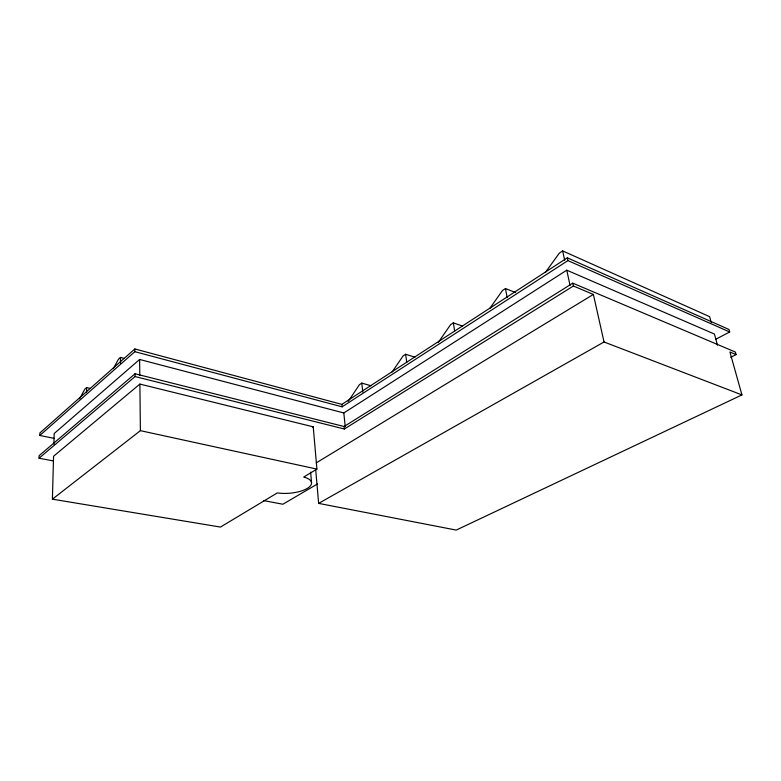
<?xml version="1.0" encoding="UTF-8"?>
<svg xmlns="http://www.w3.org/2000/svg" width="781" height="781" viewBox="0 0 781 781"><rect width="100%" height="100%" fill="white"/><g stroke="black" fill="none" stroke-linecap="round" stroke-linejoin="round"><path stroke-width="1.17" d="M86.545 392.345L86.603 387.591L90.166 388.43M52.405 499.166L53.567 456.26L139.887 384.076L313.23 426.836L316.91 469.098L303.711 477.035L304.287 477.201A22.815 8.64 -4.6 0 1 307.07 488.525A22.815 8.64 -4.6 0 1 277.323 492.899L220.476 527.068L52.405 499.166L140.395 430.663L316.91 469.098M53.899 444.213L54.182 433.523L139.614 359.465L343.825 412.964L566.781 270.187L714.42 334.043L717.495 345.212M53.391 460.927L39.05 458.222L39.138 455.665L135.035 373.757L344.089 426.514L572.776 283.152L735.39 352.055L736.112 354.594L730.674 357.327M54.094 438.356L39.811 435.466L39.89 432.967L134.82 348.961L341.853 404.382L567.318 257.828L729.005 329.484L729.708 331.974L715.66 339.305M79.574 398.827L84.807 389.192L86.603 387.591M113.265 368.681L118.507 359.192L120.469 357.434L124.013 358.362M348.199 401.414L359.465 384.642L361.798 383.1L371.131 385.785M392.111 372.01L403.103 355.921L405.642 354.252L414.936 357.21M438.131 342.605L450.588 324.671L453.351 322.856L462.528 326.097M489.804 308.427L502.447 290.542L505.483 288.55L515.636 292.572M545.343 272.51L559.333 253.112L562.662 250.916L709.626 316.656L711.208 322.387M39.811 435.466L134.84 351.684L134.82 348.961M39.05 458.222L135.064 376.549L135.035 373.757M134.84 351.684L342.107 406.823L567.924 260.61L729.708 331.974M312.41 427.363L313.23 426.836M135.064 376.549L344.343 429.003L573.391 286.012L593.384 294.437L604.035 341.98L741.95 394.913L729.913 351.977L736.112 354.594M316.227 462.889L593.384 294.437M317.476 483.966L282.878 504.233L263.753 500.621M315.7 469.566L318.638 503.384L604.035 341.98M741.95 394.913L456.221 530.084L318.638 503.384M567.318 257.828L567.924 260.61M572.776 283.152L573.391 286.012M562.662 250.916L564.683 260.356M566.781 270.187L570.052 285.465M505.483 288.55L507.162 297.707M453.351 322.856L454.659 331.232M405.642 354.252L406.716 362.394M361.798 383.1L362.804 392.14M343.825 412.964L345.222 426.738M341.853 404.382L342.107 406.823M344.089 426.514L344.343 429.003M310.643 472.124L311.541 482.765M139.614 359.465L139.789 375.241M139.887 384.076L140.395 430.663M120.469 357.434L120.489 363.126"/></g></svg>
